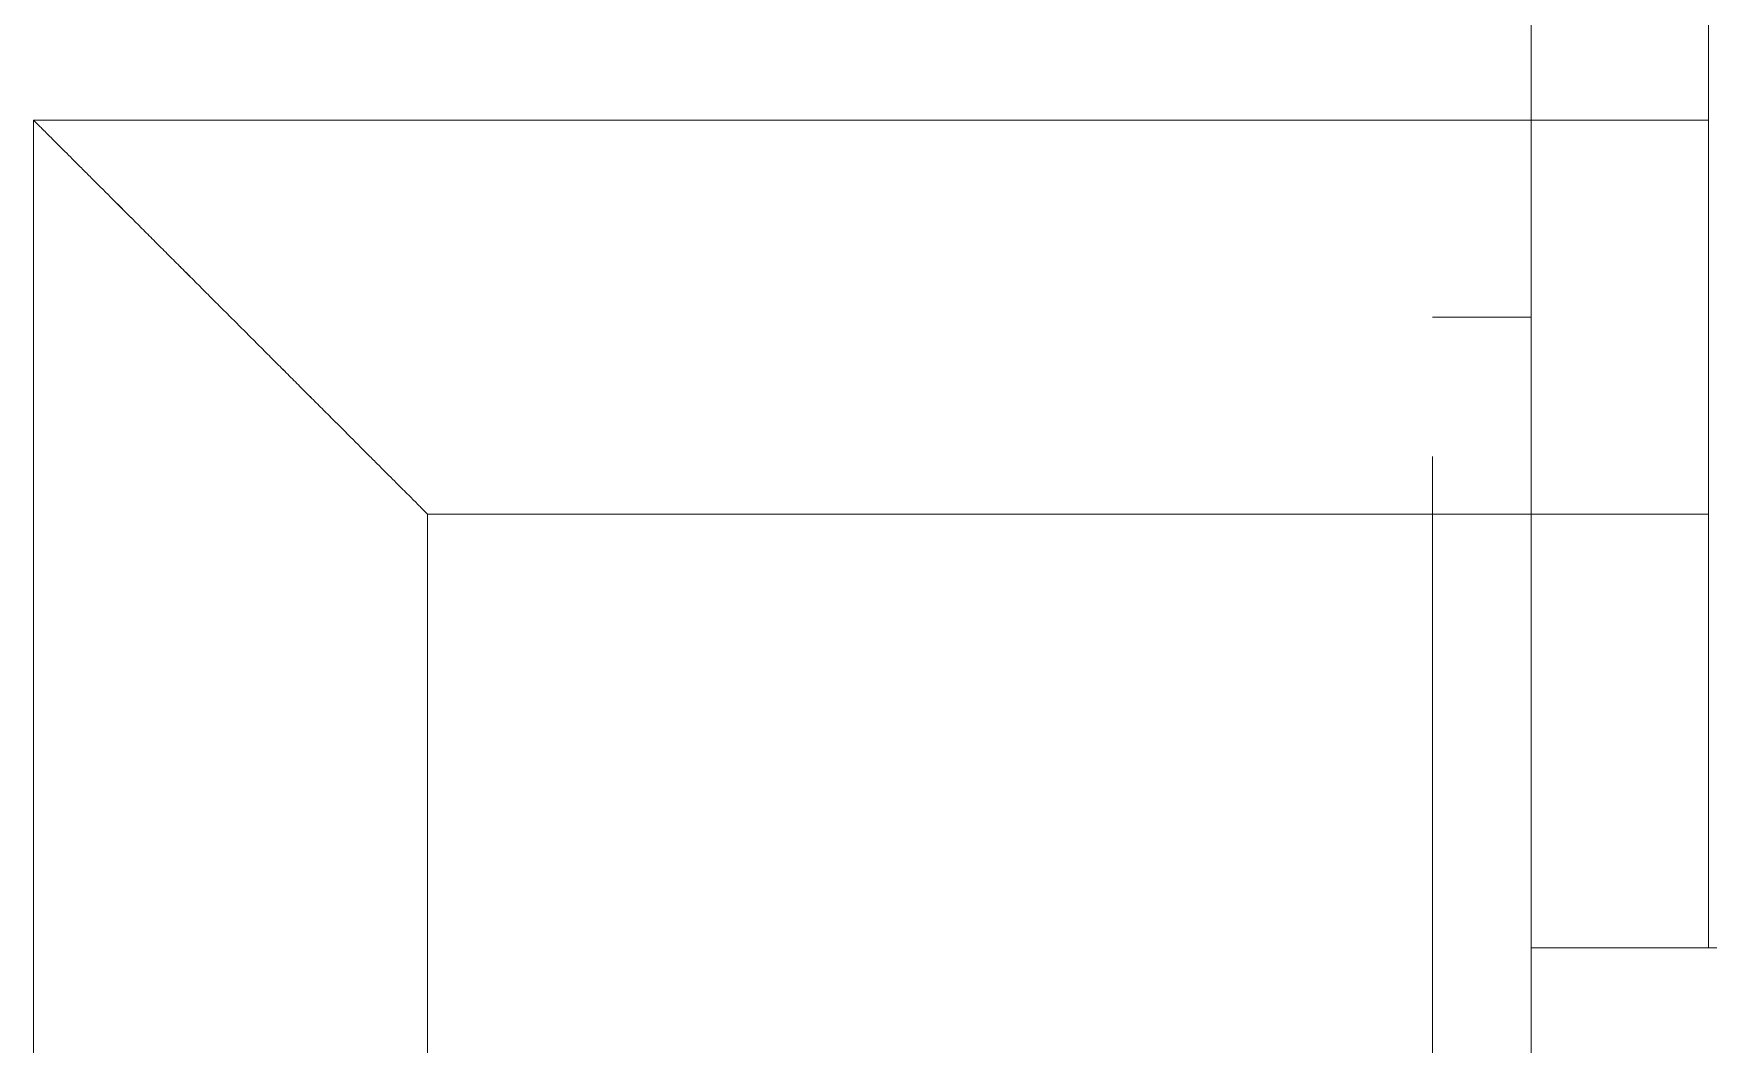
# Model space of a CAD drawing. Header units: millimetres. Extents: x 35540 to 832230, y -10956 to 416550.
# Drawn here: x 87300.3 to 87385.3, y 28672.6 to 28723.9 of the extents above; entities that cross this region are included whole.
import ezdxf

# ---------------------------------------------------------------- set-up
doc = ezdxf.new("R2010")
doc.units = ezdxf.units.MM
doc.layers.add('Q-CASE', color=31, linetype='Continuous', lineweight=5)

# ---------------------------------------------------------------- blocks, each defined once
blk = doc.blocks.new('DLN_Cat Ladder - 750x750x4500 _WDD_-9656512-G_F U_F_A_')
at = {"layer": 'Q-CASE'}
for p, q in [((-189.3, -699), (-189.3, -710.195)), ((-189.3, -749), (-189.3, -699)), ((-180.3, -699), (-180.3, -708.773)), ((-180.3, -699), (-180.3, -708.821)), ((-180.3, -699), (-180.3, -749)), ((-180.3, -708.821), (-180.3, -699)), ((-180.3, -699), (-180.3, -708.773)), ((-180.3, -708.773), (-180.3, -699)), ((-265.3, -707), (-265.3, -802)), ((-180.3, -707), (-265.3, -707)), ((-265.3, -707), (-265.3, -802)), ((-180.3, -707), (-265.3, -707)), ((-265.3, -707), (-265.3, -802)), ((-180.3, -707), (-265.3, -707)), ((-265.3, -707), (-265.3, -802)), ((-180.3, -707), (-265.3, -707)), ((-265.3, -707), (-265.3, -802)), ((-180.3, -707), (-265.3, -707)), ((-265.3, -707), (-265.3, -802)), ((-180.3, -707), (-265.3, -707)), ((-265.3, -707), (-265.3, -802)), ((-180.3, -707), (-265.3, -707)), ((-265.3, -707), (-265.3, -802)), ((-180.3, -707), (-265.3, -707)), ((-265.3, -707), (-265.3, -802)), ((-180.3, -707), (-265.3, -707)), ((-265.3, -707), (-265.3, -802)), ((-180.3, -707), (-265.3, -707)), ((-180.3, -707.341), (-180.3, -707)), ((-180.3, -707), (-180.3, -707.341)), ((-180.3, -707.341), (-180.3, -707)), ((-180.3, -707), (-180.3, -707.341)), ((-180.3, -707.341), (-180.3, -707)), ((-180.3, -707), (-180.3, -707.341)), ((-180.3, -707.341), (-180.3, -707)), ((-180.3, -707), (-180.3, -707.341)), ((-180.3, -707.341), (-180.3, -707)), ((-180.3, -707), (-180.3, -707.341)), ((-180.3, -707.341), (-180.3, -707)), ((-180.3, -707), (-180.3, -707.341)), ((-180.3, -707.341), (-180.3, -707)), ((-180.3, -707), (-180.3, -707.341)), ((-180.3, -707.341), (-180.3, -707)), ((-180.3, -707), (-180.3, -707.341)), ((-180.3, -707.341), (-180.3, -707)), ((-180.3, -707), (-180.3, -707.341)), ((-180.3, -707.341), (-180.3, -707)), ((-180.3, -707), (-180.3, -727)), ((-180.3, -708.34), (-180.3, -707.341)), ((-180.3, -707.341), (-180.3, -708.34)), ((-180.3, -708.34), (-180.3, -707.341)), ((-180.3, -707.341), (-180.3, -708.34)), ((-180.3, -708.34), (-180.3, -707.341)), ((-180.3, -707.341), (-180.3, -708.34)), ((-180.3, -708.34), (-180.3, -707.341)), ((-180.3, -707.341), (-180.3, -708.34)), ((-180.3, -708.34), (-180.3, -707.341)), ((-180.3, -707.341), (-180.3, -708.34)), ((-180.3, -708.34), (-180.3, -707.341)), ((-180.3, -707.341), (-180.3, -708.34)), ((-180.3, -708.34), (-180.3, -707.341)), ((-180.3, -707.341), (-180.3, -708.34)), ((-180.3, -708.34), (-180.3, -707.341)), ((-180.3, -707.341), (-180.3, -708.34)), ((-180.3, -708.34), (-180.3, -707.341)), ((-180.3, -707.341), (-180.3, -708.34)), ((-180.3, -708.34), (-180.3, -707.341)), ((-180.3, -710.282), (-180.3, -707.5)), ((-180.3, -707.5), (-180.3, -708.773)), ((-180.3, -708.773), (-180.3, -707.5)), ((-180.3, -707.5), (-180.3, -710.282)), ((-180.3, -707.824), (-180.3, -707.5)), ((-180.3, -707.5), (-180.3, -707.824)), ((-180.3, -708.773), (-180.3, -707.5)), ((-180.3, -707.5), (-180.3, -710.282)), ((-180.3, -707.824), (-180.3, -707.5)), ((-180.3, -707.5), (-180.3, -710.282)), ((-180.3, -707.824), (-180.3, -707.5)), ((-180.3, -707.5), (-180.3, -707.824)), ((-180.3, -707.824), (-180.3, -707.5)), ((-180.3, -707.5), (-180.3, -710.282)), ((-180.3, -710.282), (-180.3, -707.5)), ((-180.3, -707.5), (-180.3, -710.282)), ((-180.3, -710.282), (-180.3, -707.5)), ((-180.3, -707.5), (-180.3, -710.282)), ((-180.3, -710.282), (-180.3, -707.5)), ((-180.3, -707.5), (-180.3, -710.282)), ((-180.3, -710.282), (-180.3, -707.5)), ((-180.3, -707.5), (-180.3, -710.282)), ((-180.3, -708.773), (-180.3, -707.824)), ((-180.3, -707.824), (-180.3, -710.282)), ((-180.3, -710.282), (-180.3, -707.824)), ((-180.3, -710.282), (-180.3, -707.824)), ((-180.3, -707.824), (-180.3, -708.773)), ((-180.3, -710.282), (-180.3, -707.824)), ((-180.3, -709.929), (-180.3, -708.34)), ((-180.3, -708.34), (-180.3, -709.929)), ((-180.3, -709.929), (-180.3, -708.34)), ((-180.3, -708.34), (-180.3, -709.929)), ((-180.3, -709.929), (-180.3, -708.34)), ((-180.3, -708.34), (-180.3, -709.929)), ((-180.3, -709.929), (-180.3, -708.34)), ((-180.3, -708.34), (-180.3, -709.929)), ((-180.3, -709.929), (-180.3, -708.34)), ((-180.3, -708.34), (-180.3, -709.929)), ((-180.3, -709.929), (-180.3, -708.34)), ((-180.3, -708.34), (-180.3, -709.929)), ((-180.3, -709.929), (-180.3, -708.34)), ((-180.3, -708.34), (-180.3, -709.929)), ((-180.3, -709.929), (-180.3, -708.34)), ((-180.3, -708.34), (-180.3, -709.929)), ((-180.3, -709.929), (-180.3, -708.34)), ((-180.3, -708.34), (-180.3, -709.929)), ((-180.3, -709.929), (-180.3, -708.34)), ((-180.3, -708.773), (-180.3, -710.282)), ((-180.3, -710.282), (-180.3, -708.773)), ((-180.3, -710.282), (-180.3, -708.773)), ((-180.3, -710.282), (-180.3, -708.773)), ((-180.3, -708.773), (-180.3, -710.282)), ((-180.3, -712), (-180.3, -709.929)), ((-180.3, -709.929), (-180.3, -722)), ((-180.3, -722), (-180.3, -709.929)), ((-180.3, -709.929), (-180.3, -714.412)), ((-180.3, -724.071), (-180.3, -709.929)), ((-180.3, -709.929), (-180.3, -712)), ((-180.3, -714.412), (-180.3, -709.929)), ((-180.3, -709.929), (-180.3, -714.412)), ((-180.3, -712), (-180.3, -709.929)), ((-180.3, -709.929), (-180.3, -712)), ((-180.3, -712), (-180.3, -709.929)), ((-180.3, -709.929), (-180.3, -724.071)), ((-180.3, -714.412), (-180.3, -709.929)), ((-180.3, -709.929), (-180.3, -719.588)), ((-180.3, -714.412), (-180.3, -709.929)), ((-180.3, -709.929), (-180.3, -714.412)), ((-180.3, -724.071), (-180.3, -709.929)), ((-180.3, -709.929), (-180.3, -724.071)), ((-180.3, -714.412), (-180.3, -709.929)), ((-180.3, -712.25), (-180.3, -710.282)), ((-180.3, -710.282), (-180.3, -712.25)), ((-180.3, -721.75), (-180.3, -710.282)), ((-180.3, -710.282), (-180.3, -714.541)), ((-180.3, -714.541), (-180.3, -710.282)), ((-180.3, -710.282), (-180.3, -717)), ((-180.3, -714.541), (-180.3, -710.282)), ((-180.3, -710.282), (-180.3, -721.75)), ((-180.3, -714.541), (-180.3, -710.282)), ((-180.3, -710.282), (-180.3, -717)), ((-180.3, -712.25), (-180.3, -710.282)), ((-180.3, -710.282), (-180.3, -712.25)), ((-180.3, -712.25), (-180.3, -710.282)), ((-180.3, -710.282), (-180.3, -712.25)), ((-180.3, -717), (-180.3, -710.282)), ((-180.3, -710.282), (-180.3, -714.541)), ((-180.3, -712.25), (-180.3, -710.282)), ((-180.3, -710.282), (-180.3, -712.25)), ((-180.3, -723.718), (-180.3, -710.282)), ((-180.3, -710.282), (-180.3, -717)), ((-180.3, -714.541), (-180.3, -710.282)), ((-180.3, -710.282), (-180.3, -723.718)), ((-180.3, -717), (-180.3, -712)), ((-180.3, -712), (-180.3, -714.412)), ((-180.3, -714.412), (-180.3, -712)), ((-180.3, -712), (-180.3, -722)), ((-180.3, -724.071), (-180.3, -712)), ((-180.3, -717), (-180.3, -712.25)), ((-180.3, -712.25), (-180.3, -723.718)), ((-180.3, -717), (-180.3, -712.25)), ((-180.3, -712.25), (-180.3, -714.541)), ((-180.3, -714.541), (-180.3, -712.25)), ((-180.3, -712.25), (-180.3, -714.541)), ((-180.3, -714.541), (-180.3, -712.25)), ((-180.3, -712.25), (-180.3, -714.541)), ((-180.3, -714.412), (-180.3, -724.071)), ((-180.3, -714.412), (-180.3, -717)), ((-180.3, -724.071), (-180.3, -714.412)), ((-180.3, -714.412), (-180.3, -717)), ((-180.3, -717), (-180.3, -714.412)), ((-180.3, -717), (-180.3, -714.412)), ((-180.3, -717), (-180.3, -714.412)), ((-180.3, -714.412), (-180.3, -717)), ((-180.3, -717), (-180.3, -714.412)), ((-180.3, -714.541), (-180.3, -717)), ((-180.3, -717), (-180.3, -714.541)), ((-180.3, -717), (-180.3, -714.541)), ((-180.3, -717), (-180.3, -714.541)), ((-180.3, -714.541), (-180.3, -717)), ((-180.3, -721.75), (-180.3, -714.541)), ((-180.3, -714.541), (-180.3, -717)), ((-180.3, -714.541), (-180.3, -717)), ((-180.3, -721.75), (-180.3, -714.541)), ((-180.3, -714.541), (-180.3, -721.75)), ((-180.3, -719.459), (-180.3, -714.541)), ((-194.3, -717), (-189.3, -717)), ((-189.3, -717), (-194.3, -717)), ((-194.3, -717), (-189.3, -717)), ((-189.3, -717), (-194.3, -717)), ((-180.3, -719.459), (-180.3, -717)), ((-180.3, -717), (-180.3, -719.459)), ((-180.3, -723.718), (-180.3, -717)), ((-180.3, -717), (-180.3, -719.459)), ((-180.3, -723.718), (-180.3, -717)), ((-180.3, -719.459), (-180.3, -717)), ((-180.3, -717), (-180.3, -723.718)), ((-180.3, -719.459), (-180.3, -717)), ((-180.3, -717), (-180.3, -719.459)), ((-180.3, -717), (-180.3, -719.459)), ((-180.3, -721.75), (-180.3, -717)), ((-180.3, -717), (-180.3, -719.459)), ((-180.3, -717), (-180.3, -723.718)), ((-180.3, -722), (-180.3, -717)), ((-180.3, -717), (-180.3, -724.071)), ((-180.3, -717), (-180.3, -724.071)), ((-180.3, -719.588), (-180.3, -717)), ((-180.3, -722), (-180.3, -717)), ((-180.3, -719.588), (-180.3, -717)), ((-180.3, -717), (-180.3, -719.588)), ((-180.3, -719.588), (-180.3, -717)), ((-180.3, -721.75), (-180.3, -719.459)), ((-180.3, -719.459), (-180.3, -723.718)), ((-180.3, -719.459), (-180.3, -723.718)), ((-180.3, -721.75), (-180.3, -719.459)), ((-180.3, -723.718), (-180.3, -719.459)), ((-180.3, -719.459), (-180.3, -723.718)), ((-180.3, -719.459), (-180.3, -723.718)), ((-180.3, -719.459), (-180.3, -721.75)), ((-180.3, -723.718), (-180.3, -719.459)), ((-180.3, -724.071), (-180.3, -719.588)), ((-180.3, -719.588), (-180.3, -722)), ((-180.3, -724.071), (-180.3, -719.588)), ((-180.3, -719.588), (-180.3, -724.071)), ((-180.3, -724.071), (-180.3, -719.588)), ((-180.3, -723.718), (-180.3, -721.75)), ((-180.3, -723.718), (-180.3, -721.75)), ((-180.3, -721.75), (-180.3, -723.718)), ((-180.3, -723.718), (-180.3, -721.75)), ((-180.3, -723.718), (-180.3, -721.75)), ((-180.3, -723.718), (-180.3, -721.75)), ((-180.3, -721.75), (-180.3, -723.718)), ((-180.3, -723.718), (-180.3, -721.75)), ((-180.3, -721.75), (-180.3, -723.718)), ((-180.3, -724.071), (-180.3, -722)), ((-180.3, -722), (-180.3, -724.071)), ((-180.3, -724.071), (-180.3, -722)), ((-180.3, -722), (-180.3, -724.071)), ((-180.3, -724.071), (-180.3, -722)), ((-180.3, -722), (-180.3, -724.071)), ((-194.3, -767), (-194.3, -724.071)), ((-194.3, -724.071), (-194.3, -767)), ((-194.3, -767), (-194.3, -724.071)), ((-194.3, -724.071), (-194.3, -767)), ((-189.3, -724.071), (-189.3, -767)), ((-189.3, -724.071), (-189.3, -767)), ((-189.3, -724.071), (-189.3, -767)), ((-189.3, -724.071), (-189.3, -767)), ((-189.3, -724.078), (-189.3, -749)), ((-180.3, -726.5), (-180.3, -723.718)), ((-180.3, -723.718), (-180.3, -726.5)), ((-180.3, -725.227), (-180.3, -723.718)), ((-180.3, -723.718), (-180.3, -725.227)), ((-180.3, -726.176), (-180.3, -723.718)), ((-180.3, -723.718), (-180.3, -725.227)), ((-180.3, -726.176), (-180.3, -723.718)), ((-180.3, -723.718), (-180.3, -725.227)), ((-180.3, -725.227), (-180.3, -723.718)), ((-180.3, -723.718), (-180.3, -726.176)), ((-180.3, -726.5), (-180.3, -723.718)), ((-180.3, -723.718), (-180.3, -725.227)), ((-180.3, -726.5), (-180.3, -723.718)), ((-180.3, -723.718), (-180.3, -725.227)), ((-180.3, -726.5), (-180.3, -723.718)), ((-180.3, -723.718), (-180.3, -726.5)), ((-180.3, -726.5), (-180.3, -723.718)), ((-180.3, -723.718), (-180.3, -725.227)), ((-180.3, -726.5), (-180.3, -723.718)), ((-180.3, -723.718), (-180.3, -726.5)), ((-180.3, -726.5), (-180.3, -723.718)), ((-180.3, -723.718), (-180.3, -726.5)), ((-180.3, -725.66), (-180.3, -724.071)), ((-180.3, -724.071), (-180.3, -725.66)), ((-180.3, -725.66), (-180.3, -724.071)), ((-180.3, -724.071), (-180.3, -725.66)), ((-180.3, -725.66), (-180.3, -724.071)), ((-180.3, -724.071), (-180.3, -725.66)), ((-180.3, -725.66), (-180.3, -724.071)), ((-180.3, -724.071), (-180.3, -725.66)), ((-180.3, -725.66), (-180.3, -724.071)), ((-180.3, -724.071), (-180.3, -725.66)), ((-180.3, -725.66), (-180.3, -724.071)), ((-180.3, -724.071), (-180.3, -725.66)), ((-180.3, -725.66), (-180.3, -724.071)), ((-180.3, -724.071), (-180.3, -725.66)), ((-180.3, -725.66), (-180.3, -724.071)), ((-180.3, -724.071), (-180.3, -725.66)), ((-180.3, -725.66), (-180.3, -724.071)), ((-180.3, -724.071), (-180.3, -725.66)), ((-180.3, -725.66), (-180.3, -724.071)), ((-180.3, -726.5), (-180.3, -725.227)), ((-180.3, -725.227), (-180.3, -726.5)), ((-180.3, -725.227), (-180.3, -726.176)), ((-180.3, -725.227), (-180.3, -726.5)), ((-180.3, -726.176), (-180.3, -725.227)), ((-180.3, -725.227), (-180.3, -726.5)), ((-180.3, -725.227), (-180.3, -726.5)), ((-180.3, -725.227), (-180.3, -726.176)), ((-180.3, -726.659), (-180.3, -725.66)), ((-180.3, -725.66), (-180.3, -726.659)), ((-180.3, -726.659), (-180.3, -725.66)), ((-180.3, -725.66), (-180.3, -726.659)), ((-180.3, -726.659), (-180.3, -725.66)), ((-180.3, -725.66), (-180.3, -726.659)), ((-180.3, -726.659), (-180.3, -725.66)), ((-180.3, -725.66), (-180.3, -726.659)), ((-180.3, -726.659), (-180.3, -725.66)), ((-180.3, -725.66), (-180.3, -726.659)), ((-180.3, -726.659), (-180.3, -725.66)), ((-180.3, -725.66), (-180.3, -726.659)), ((-180.3, -726.659), (-180.3, -725.66)), ((-180.3, -725.66), (-180.3, -726.659)), ((-180.3, -726.659), (-180.3, -725.66)), ((-180.3, -725.66), (-180.3, -726.659)), ((-180.3, -726.659), (-180.3, -725.66)), ((-180.3, -725.66), (-180.3, -726.659)), ((-180.3, -726.659), (-180.3, -725.66)), ((-180.3, -726.5), (-180.3, -726.176)), ((-180.3, -726.176), (-180.3, -726.5)), ((-180.3, -726.5), (-180.3, -726.176)), ((-180.3, -726.5), (-180.3, -726.176)), ((-180.3, -726.176), (-180.3, -726.5)), ((-180.3, -726.176), (-180.3, -726.5)), ((-180.3, -727), (-180.3, -726.659)), ((-180.3, -726.659), (-180.3, -727)), ((-180.3, -727), (-180.3, -726.659)), ((-180.3, -726.659), (-180.3, -727)), ((-180.3, -727), (-180.3, -726.659)), ((-180.3, -726.659), (-180.3, -727)), ((-180.3, -727), (-180.3, -726.659)), ((-180.3, -726.659), (-180.3, -727)), ((-180.3, -727), (-180.3, -726.659)), ((-180.3, -726.659), (-180.3, -727)), ((-180.3, -727), (-180.3, -726.659)), ((-180.3, -726.659), (-180.3, -727)), ((-180.3, -727), (-180.3, -726.659)), ((-180.3, -726.659), (-180.3, -727)), ((-180.3, -727), (-180.3, -726.659)), ((-180.3, -726.659), (-180.3, -727)), ((-180.3, -727), (-180.3, -726.659)), ((-180.3, -726.659), (-180.3, -727)), ((-180.3, -727), (-180.3, -726.659)), ((-245.3, -802), (-245.3, -727)), ((-245.3, -727), (-180.3, -727)), ((-245.3, -802), (-245.3, -727)), ((-245.3, -727), (-180.3, -727)), ((-245.3, -802), (-245.3, -727)), ((-245.3, -727), (-180.3, -727)), ((-245.3, -802), (-245.3, -727)), ((-245.3, -727), (-180.3, -727)), ((-245.3, -802), (-245.3, -727)), ((-245.3, -727), (-180.3, -727)), ((-245.3, -802), (-245.3, -727)), ((-245.3, -727), (-180.3, -727)), ((-245.3, -802), (-245.3, -727)), ((-245.3, -727), (-180.3, -727)), ((-245.3, -802), (-245.3, -727)), ((-245.3, -727), (-180.3, -727)), ((-245.3, -802), (-245.3, -727)), ((-245.3, -727), (-180.3, -727)), ((-245.3, -802), (-245.3, -727)), ((-245.3, -727), (-180.3, -727)), ((-180.3, -730.602), (-180.3, -749)), ((-180.3, -730.602), (-180.3, -749)), ((-180.3, -749), (-180.3, -730.602)), ((-180.3, -730.846), (-180.3, -747.296)), ((-180.3, -734.355), (-180.3, -730.846)), ((-180.3, -747.296), (-180.3, -734.355)), ((-180.3, -747.296), (-180.3, -749)), ((-180.3, -749), (-180.3, -747.296)), ((-189.3, -749), (-180.3, -749)), ((-180.3, -749), (-171.3, -749)), ((-180.3, -749), (-171.3, -749)), ((-171.3, -749), (-180.3, -749))]:
    blk.add_line(p, q, dxfattribs=at)
for points, knots in [([(-263.96, -708.34), (-264.178, -708.122), (-264.565, -707.737), (-265.127, -707.171), (-265.3, -707.004), (-265.3, -707)], [0.8333333, 0.8333333, 0.8333333, 0.8333333, 0.875, 0.9166667, 1, 1, 1, 1]), ([(-265.3, -707), (-265.3, -707.004), (-265.127, -707.171), (-264.565, -707.737), (-264.178, -708.122), (-263.96, -708.34)], [0, 0, 0, 0, 0.0833333, 0.125, 0.1666667, 0.1666667, 0.1666667, 0.1666667]), ([(-263.96, -708.34), (-264.178, -708.122), (-264.565, -707.737), (-265.127, -707.171), (-265.3, -707.004), (-265.3, -707)], [0.8333333, 0.8333333, 0.8333333, 0.8333333, 0.875, 0.9166667, 1, 1, 1, 1]), ([(-265.3, -707), (-265.3, -707.004), (-265.127, -707.171), (-264.565, -707.737), (-264.178, -708.122), (-263.96, -708.34)], [0, 0, 0, 0, 0.0833333, 0.125, 0.1666667, 0.1666667, 0.1666667, 0.1666667]), ([(-263.96, -708.34), (-264.178, -708.122), (-264.565, -707.737), (-265.127, -707.171), (-265.3, -707.004), (-265.3, -707)], [0.8333333, 0.8333333, 0.8333333, 0.8333333, 0.875, 0.9166667, 1, 1, 1, 1]), ([(-265.3, -707), (-265.3, -707.004), (-265.127, -707.171), (-264.565, -707.737), (-264.178, -708.122), (-263.96, -708.34)], [0, 0, 0, 0, 0.0833333, 0.125, 0.1666667, 0.1666667, 0.1666667, 0.1666667]), ([(-263.96, -708.34), (-264.178, -708.122), (-264.565, -707.737), (-265.127, -707.171), (-265.3, -707.004), (-265.3, -707)], [0.8333333, 0.8333333, 0.8333333, 0.8333333, 0.875, 0.9166667, 1, 1, 1, 1]), ([(-265.3, -707), (-265.3, -707.004), (-265.127, -707.171), (-264.565, -707.737), (-264.178, -708.122), (-263.96, -708.34)], [0, 0, 0, 0, 0.0833333, 0.125, 0.1666667, 0.1666667, 0.1666667, 0.1666667]), ([(-263.96, -708.34), (-264.178, -708.122), (-264.565, -707.737), (-265.127, -707.171), (-265.3, -707.004), (-265.3, -707)], [0.8333333, 0.8333333, 0.8333333, 0.8333333, 0.875, 0.9166667, 1, 1, 1, 1]), ([(-265.3, -707), (-265.3, -707.004), (-265.127, -707.171), (-264.565, -707.737), (-264.178, -708.122), (-263.96, -708.34)], [0, 0, 0, 0, 0.0833333, 0.125, 0.1666667, 0.1666667, 0.1666667, 0.1666667]), ([(-263.96, -708.34), (-264.178, -708.122), (-264.565, -707.737), (-265.127, -707.171), (-265.3, -707.004), (-265.3, -707)], [0.8333333, 0.8333333, 0.8333333, 0.8333333, 0.875, 0.9166667, 1, 1, 1, 1]), ([(-265.3, -707), (-265.3, -707.004), (-265.127, -707.171), (-264.565, -707.737), (-264.178, -708.122), (-263.96, -708.34)], [0, 0, 0, 0, 0.0833333, 0.125, 0.1666667, 0.1666667, 0.1666667, 0.1666667]), ([(-263.96, -708.34), (-264.178, -708.122), (-264.565, -707.737), (-265.127, -707.171), (-265.3, -707.004), (-265.3, -707)], [0.8333333, 0.8333333, 0.8333333, 0.8333333, 0.875, 0.9166667, 1, 1, 1, 1]), ([(-265.3, -707), (-265.3, -707.004), (-265.127, -707.171), (-264.565, -707.737), (-264.178, -708.122), (-263.96, -708.34)], [0, 0, 0, 0, 0.0833333, 0.125, 0.1666667, 0.1666667, 0.1666667, 0.1666667]), ([(-263.96, -708.34), (-264.178, -708.122), (-264.565, -707.737), (-265.127, -707.171), (-265.3, -707.004), (-265.3, -707)], [0.8333333, 0.8333333, 0.8333333, 0.8333333, 0.875, 0.9166667, 1, 1, 1, 1]), ([(-265.3, -707), (-265.3, -707.004), (-265.127, -707.171), (-264.565, -707.737), (-264.178, -708.122), (-263.96, -708.34)], [0, 0, 0, 0, 0.0833333, 0.125, 0.1666667, 0.1666667, 0.1666667, 0.1666667]), ([(-263.96, -708.34), (-264.178, -708.122), (-264.565, -707.737), (-265.127, -707.171), (-265.3, -707.004), (-265.3, -707)], [0.8333333, 0.8333333, 0.8333333, 0.8333333, 0.875, 0.9166667, 1, 1, 1, 1]), ([(-265.3, -707), (-265.3, -707.004), (-265.127, -707.171), (-264.565, -707.737), (-264.178, -708.122), (-263.96, -708.34)], [0, 0, 0, 0, 0.0833333, 0.125, 0.1666667, 0.1666667, 0.1666667, 0.1666667]), ([(-245.3, -727), (-245.3, -726.996), (-245.472, -726.829), (-246.034, -726.263), (-246.615, -725.685), (-247.222, -725.078), (-247.776, -724.52), (-248.373, -723.929), (-249.195, -723.104), (-250.104, -722.194), (-250.874, -721.43), (-251.47, -720.829), (-252.083, -720.213), (-252.71, -719.59), (-253.347, -718.956), (-253.993, -718.306), (-254.645, -717.65), (-255.3, -717), (-255.954, -716.35), (-256.606, -715.694), (-257.252, -715.044), (-257.89, -714.41), (-258.516, -713.788), (-259.129, -713.171), (-259.726, -712.57), (-260.303, -711.996), (-260.859, -711.444), (-261.569, -710.73), (-262.227, -710.071), (-262.823, -709.48), (-263.377, -708.922), (-263.985, -708.315), (-264.565, -707.737), (-265.127, -707.171), (-265.3, -707.004), (-265.3, -707)], [0, 0, 0, 0, 0.083333, 0.125, 0.166667, 0.208333, 0.229167, 0.25, 0.291667, 0.333333, 0.354167, 0.375, 0.395833, 0.416667, 0.4375, 0.458333, 0.479167, 0.5, 0.520833, 0.541667, 0.5625, 0.583333, 0.604167, 0.625, 0.645833, 0.666667, 0.6875, 0.708333, 0.75, 0.770833, 0.791667, 0.833333, 0.875, 0.916667, 1, 1, 1, 1]), ([(-265.3, -707), (-265.3, -707.004), (-265.127, -707.171), (-264.565, -707.737), (-264.178, -708.122), (-263.96, -708.34)], [0, 0, 0, 0, 0.0833333, 0.125, 0.1666667, 0.1666667, 0.1666667, 0.1666667]), ([(-262.371, -709.929), (-262.525, -709.775), (-262.824, -709.48), (-263.377, -708.923), (-263.745, -708.555), (-263.96, -708.34)], [0.75, 0.75, 0.75, 0.75, 0.77083333, 0.79166667, 0.83333333, 0.83333333, 0.83333333, 0.83333333]), ([(-263.96, -708.34), (-263.742, -708.558), (-263.377, -708.922), (-262.823, -709.48), (-262.525, -709.775), (-262.371, -709.929)], [0.16666667, 0.16666667, 0.16666667, 0.16666667, 0.20833333, 0.22916667, 0.25, 0.25, 0.25, 0.25]), ([(-262.371, -709.929), (-262.525, -709.775), (-262.824, -709.48), (-263.377, -708.923), (-263.745, -708.555), (-263.96, -708.34)], [0.75, 0.75, 0.75, 0.75, 0.77083333, 0.79166667, 0.83333333, 0.83333333, 0.83333333, 0.83333333]), ([(-263.96, -708.34), (-263.742, -708.558), (-263.377, -708.922), (-262.823, -709.48), (-262.525, -709.775), (-262.371, -709.929)], [0.16666667, 0.16666667, 0.16666667, 0.16666667, 0.20833333, 0.22916667, 0.25, 0.25, 0.25, 0.25]), ([(-262.371, -709.929), (-262.525, -709.775), (-262.824, -709.48), (-263.377, -708.923), (-263.745, -708.555), (-263.96, -708.34)], [0.75, 0.75, 0.75, 0.75, 0.77083333, 0.79166667, 0.83333333, 0.83333333, 0.83333333, 0.83333333]), ([(-263.96, -708.34), (-263.742, -708.558), (-263.377, -708.922), (-262.823, -709.48), (-262.525, -709.775), (-262.371, -709.929)], [0.16666667, 0.16666667, 0.16666667, 0.16666667, 0.20833333, 0.22916667, 0.25, 0.25, 0.25, 0.25]), ([(-262.371, -709.929), (-262.525, -709.775), (-262.824, -709.48), (-263.377, -708.923), (-263.745, -708.555), (-263.96, -708.34)], [0.75, 0.75, 0.75, 0.75, 0.77083333, 0.79166667, 0.83333333, 0.83333333, 0.83333333, 0.83333333]), ([(-263.96, -708.34), (-263.742, -708.558), (-263.377, -708.922), (-262.823, -709.48), (-262.525, -709.775), (-262.371, -709.929)], [0.16666667, 0.16666667, 0.16666667, 0.16666667, 0.20833333, 0.22916667, 0.25, 0.25, 0.25, 0.25]), ([(-262.371, -709.929), (-262.525, -709.775), (-262.824, -709.48), (-263.377, -708.923), (-263.745, -708.555), (-263.96, -708.34)], [0.75, 0.75, 0.75, 0.75, 0.77083333, 0.79166667, 0.83333333, 0.83333333, 0.83333333, 0.83333333]), ([(-263.96, -708.34), (-263.742, -708.558), (-263.377, -708.922), (-262.823, -709.48), (-262.525, -709.775), (-262.371, -709.929)], [0.16666667, 0.16666667, 0.16666667, 0.16666667, 0.20833333, 0.22916667, 0.25, 0.25, 0.25, 0.25]), ([(-262.371, -709.929), (-262.525, -709.775), (-262.824, -709.48), (-263.377, -708.923), (-263.745, -708.555), (-263.96, -708.34)], [0.75, 0.75, 0.75, 0.75, 0.77083333, 0.79166667, 0.83333333, 0.83333333, 0.83333333, 0.83333333]), ([(-263.96, -708.34), (-263.742, -708.558), (-263.377, -708.922), (-262.823, -709.48), (-262.525, -709.775), (-262.371, -709.929)], [0.16666667, 0.16666667, 0.16666667, 0.16666667, 0.20833333, 0.22916667, 0.25, 0.25, 0.25, 0.25]), ([(-262.371, -709.929), (-262.525, -709.775), (-262.824, -709.48), (-263.377, -708.923), (-263.745, -708.555), (-263.96, -708.34)], [0.75, 0.75, 0.75, 0.75, 0.77083333, 0.79166667, 0.83333333, 0.83333333, 0.83333333, 0.83333333]), ([(-263.96, -708.34), (-263.742, -708.558), (-263.377, -708.922), (-262.823, -709.48), (-262.525, -709.775), (-262.371, -709.929)], [0.16666667, 0.16666667, 0.16666667, 0.16666667, 0.20833333, 0.22916667, 0.25, 0.25, 0.25, 0.25]), ([(-262.371, -709.929), (-262.525, -709.775), (-262.824, -709.48), (-263.377, -708.923), (-263.745, -708.555), (-263.96, -708.34)], [0.75, 0.75, 0.75, 0.75, 0.77083333, 0.79166667, 0.83333333, 0.83333333, 0.83333333, 0.83333333]), ([(-263.96, -708.34), (-263.742, -708.558), (-263.377, -708.922), (-262.823, -709.48), (-262.525, -709.775), (-262.371, -709.929)], [0.16666667, 0.16666667, 0.16666667, 0.16666667, 0.20833333, 0.22916667, 0.25, 0.25, 0.25, 0.25]), ([(-262.371, -709.929), (-262.525, -709.775), (-262.824, -709.48), (-263.377, -708.923), (-263.745, -708.555), (-263.96, -708.34)], [0.75, 0.75, 0.75, 0.75, 0.77083333, 0.79166667, 0.83333333, 0.83333333, 0.83333333, 0.83333333]), ([(-263.96, -708.34), (-263.742, -708.558), (-263.377, -708.922), (-262.823, -709.48), (-262.525, -709.775), (-262.371, -709.929)], [0.16666667, 0.16666667, 0.16666667, 0.16666667, 0.20833333, 0.22916667, 0.25, 0.25, 0.25, 0.25]), ([(-263.96, -708.34), (-263.742, -708.558), (-263.377, -708.922), (-262.823, -709.48), (-262.525, -709.775), (-262.371, -709.929)], [0.16666667, 0.16666667, 0.16666667, 0.16666667, 0.20833333, 0.22916667, 0.25, 0.25, 0.25, 0.25]), ([(-260.3, -712), (-260.489, -711.812), (-260.859, -711.444), (-261.569, -710.73), (-262.062, -710.236), (-262.371, -709.929)], [0.66666667, 0.66666667, 0.66666667, 0.66666667, 0.6875, 0.70833333, 0.75, 0.75, 0.75, 0.75]), ([(-260.3, -712), (-260.489, -711.812), (-260.859, -711.444), (-261.569, -710.73), (-262.062, -710.236), (-262.371, -709.929)], [0.66666667, 0.66666667, 0.66666667, 0.66666667, 0.6875, 0.70833333, 0.75, 0.75, 0.75, 0.75]), ([(-262.371, -709.929), (-262.062, -710.236), (-261.405, -710.896), (-260.496, -711.806), (-259.726, -712.57), (-259.129, -713.171), (-258.516, -713.787), (-258.099, -714.202), (-257.888, -714.412)], [0.25, 0.25, 0.25, 0.25, 0.2916667, 0.3333333, 0.3541667, 0.375, 0.3958333, 0.4166667, 0.4166667, 0.4166667, 0.4166667]), ([(-257.888, -714.412), (-258.099, -714.202), (-258.516, -713.788), (-259.129, -713.171), (-259.726, -712.57), (-260.303, -711.996), (-260.859, -711.444), (-261.569, -710.73), (-262.062, -710.236), (-262.371, -709.929)], [0.5833333, 0.5833333, 0.5833333, 0.5833333, 0.6041667, 0.625, 0.6458333, 0.6666667, 0.6875, 0.7083333, 0.75, 0.75, 0.75, 0.75]), ([(-262.371, -709.929), (-262.062, -710.236), (-261.405, -710.896), (-260.496, -711.806), (-259.726, -712.57), (-259.129, -713.171), (-258.516, -713.787), (-258.099, -714.202), (-257.888, -714.412)], [0.25, 0.25, 0.25, 0.25, 0.2916667, 0.3333333, 0.3541667, 0.375, 0.3958333, 0.4166667, 0.4166667, 0.4166667, 0.4166667]), ([(-260.3, -712), (-260.489, -711.812), (-260.859, -711.444), (-261.569, -710.73), (-262.062, -710.236), (-262.371, -709.929)], [0.66666667, 0.66666667, 0.66666667, 0.66666667, 0.6875, 0.70833333, 0.75, 0.75, 0.75, 0.75]), ([(-262.371, -709.929), (-262.062, -710.236), (-261.405, -710.896), (-260.496, -711.806), (-259.726, -712.57), (-259.129, -713.171), (-258.516, -713.787), (-258.099, -714.202), (-257.888, -714.412)], [0.25, 0.25, 0.25, 0.25, 0.2916667, 0.3333333, 0.3541667, 0.375, 0.3958333, 0.4166667, 0.4166667, 0.4166667, 0.4166667]), ([(-257.888, -714.412), (-258.099, -714.202), (-258.516, -713.788), (-259.129, -713.171), (-259.726, -712.57), (-260.303, -711.996), (-260.859, -711.444), (-261.569, -710.73), (-262.062, -710.236), (-262.371, -709.929)], [0.5833333, 0.5833333, 0.5833333, 0.5833333, 0.6041667, 0.625, 0.6458333, 0.6666667, 0.6875, 0.7083333, 0.75, 0.75, 0.75, 0.75]), ([(-257.888, -714.412), (-258.099, -714.202), (-258.516, -713.788), (-259.129, -713.171), (-259.726, -712.57), (-260.303, -711.996), (-260.859, -711.444), (-261.569, -710.73), (-262.062, -710.236), (-262.371, -709.929)], [0.5833333, 0.5833333, 0.5833333, 0.5833333, 0.6041667, 0.625, 0.6458333, 0.6666667, 0.6875, 0.7083333, 0.75, 0.75, 0.75, 0.75]), ([(-257.888, -714.412), (-258.099, -714.202), (-258.516, -713.788), (-259.129, -713.171), (-259.726, -712.57), (-260.303, -711.996), (-260.859, -711.444), (-261.569, -710.73), (-262.062, -710.236), (-262.371, -709.929)], [0.5833333, 0.5833333, 0.5833333, 0.5833333, 0.6041667, 0.625, 0.6458333, 0.6666667, 0.6875, 0.7083333, 0.75, 0.75, 0.75, 0.75]), ([(-262.371, -709.929), (-262.062, -710.236), (-261.405, -710.896), (-260.496, -711.806), (-259.726, -712.57), (-259.129, -713.171), (-258.516, -713.787), (-258.099, -714.202), (-257.888, -714.412)], [0.25, 0.25, 0.25, 0.25, 0.2916667, 0.3333333, 0.3541667, 0.375, 0.3958333, 0.4166667, 0.4166667, 0.4166667, 0.4166667]), ([(-257.888, -714.412), (-258.099, -714.202), (-258.516, -713.788), (-259.129, -713.171), (-259.726, -712.57), (-260.303, -711.996), (-260.859, -711.444), (-261.569, -710.73), (-262.062, -710.236), (-262.371, -709.929)], [0.5833333, 0.5833333, 0.5833333, 0.5833333, 0.6041667, 0.625, 0.6458333, 0.6666667, 0.6875, 0.7083333, 0.75, 0.75, 0.75, 0.75]), ([(-260.3, -712), (-260.489, -711.812), (-260.859, -711.444), (-261.569, -710.73), (-262.062, -710.236), (-262.371, -709.929)], [0.66666667, 0.66666667, 0.66666667, 0.66666667, 0.6875, 0.70833333, 0.75, 0.75, 0.75, 0.75]), ([(-262.371, -709.929), (-262.062, -710.236), (-261.405, -710.896), (-260.496, -711.806), (-259.726, -712.57), (-259.129, -713.171), (-258.516, -713.787), (-258.099, -714.202), (-257.888, -714.412)], [0.25, 0.25, 0.25, 0.25, 0.2916667, 0.3333333, 0.3541667, 0.375, 0.3958333, 0.4166667, 0.4166667, 0.4166667, 0.4166667]), ([(-255.3, -717), (-255.518, -716.783), (-255.954, -716.35), (-256.606, -715.694), (-257.244, -715.051), (-257.662, -714.636), (-257.865, -714.434)], [0.5, 0.5, 0.5, 0.5, 0.52083333, 0.54166667, 0.5625, 0.58258553, 0.58258553, 0.58258553, 0.58258553]), ([(-257.865, -714.434), (-257.662, -714.636), (-257.244, -715.051), (-256.606, -715.694), (-255.954, -716.35), (-255.3, -717), (-254.645, -717.65), (-253.993, -718.306), (-253.347, -718.956), (-252.71, -719.59), (-252.083, -720.212), (-251.47, -720.829), (-250.874, -721.43), (-250.489, -721.812), (-250.3, -722)], [0.4174145, 0.4174145, 0.4174145, 0.4174145, 0.4375, 0.4583333, 0.4791667, 0.5, 0.5208333, 0.5416667, 0.5625, 0.5833333, 0.6041667, 0.625, 0.6458333, 0.6666667, 0.6666667, 0.6666667, 0.6666667]), ([(-255.3, -717), (-255.518, -716.783), (-255.954, -716.35), (-256.606, -715.694), (-257.244, -715.051), (-257.662, -714.636), (-257.865, -714.434)], [0.5, 0.5, 0.5, 0.5, 0.52083333, 0.54166667, 0.5625, 0.58258553, 0.58258553, 0.58258553, 0.58258553]), ([(-257.865, -714.434), (-257.662, -714.636), (-257.244, -715.051), (-256.606, -715.694), (-255.954, -716.35), (-255.518, -716.783), (-255.3, -717)], [0.41741447, 0.41741447, 0.41741447, 0.41741447, 0.4375, 0.45833333, 0.47916667, 0.5, 0.5, 0.5, 0.5]), ([(-248.229, -724.071), (-248.537, -723.764), (-249.195, -723.104), (-250.104, -722.194), (-250.874, -721.43), (-251.47, -720.829), (-252.083, -720.213), (-252.71, -719.59), (-253.347, -718.956), (-253.993, -718.306), (-254.645, -717.65), (-255.3, -717), (-255.954, -716.35), (-256.606, -715.694), (-257.244, -715.051), (-257.662, -714.636), (-257.865, -714.434)], [0.25, 0.25, 0.25, 0.25, 0.2916667, 0.3333333, 0.3541667, 0.375, 0.3958333, 0.4166667, 0.4375, 0.4583333, 0.4791667, 0.5, 0.5208333, 0.5416667, 0.5625, 0.5825855, 0.5825855, 0.5825855, 0.5825855]), ([(-257.865, -714.434), (-257.662, -714.636), (-257.244, -715.051), (-256.606, -715.694), (-255.954, -716.35), (-255.3, -717), (-254.645, -717.65), (-253.993, -718.306), (-253.347, -718.956), (-252.71, -719.59), (-252.083, -720.212), (-251.47, -720.829), (-250.874, -721.43), (-250.489, -721.812), (-250.3, -722)], [0.4174145, 0.4174145, 0.4174145, 0.4174145, 0.4375, 0.4583333, 0.4791667, 0.5, 0.5208333, 0.5416667, 0.5625, 0.5833333, 0.6041667, 0.625, 0.6458333, 0.6666667, 0.6666667, 0.6666667, 0.6666667]), ([(-255.3, -717), (-255.518, -716.783), (-255.954, -716.35), (-256.606, -715.694), (-257.244, -715.051), (-257.662, -714.636), (-257.865, -714.434)], [0.5, 0.5, 0.5, 0.5, 0.52083333, 0.54166667, 0.5625, 0.58258553, 0.58258553, 0.58258553, 0.58258553]), ([(-257.865, -714.434), (-257.662, -714.636), (-257.244, -715.051), (-256.606, -715.694), (-255.954, -716.35), (-255.3, -717), (-254.645, -717.65), (-253.993, -718.306), (-253.347, -718.956), (-252.71, -719.59), (-252.083, -720.212), (-251.47, -720.829), (-250.874, -721.43), (-250.296, -722.004), (-249.74, -722.556), (-249.03, -723.27), (-248.537, -723.764), (-248.229, -724.071)], [0.4174145, 0.4174145, 0.4174145, 0.4174145, 0.4375, 0.4583333, 0.4791667, 0.5, 0.5208333, 0.5416667, 0.5625, 0.5833333, 0.6041667, 0.625, 0.6458333, 0.6666667, 0.6875, 0.7083333, 0.75, 0.75, 0.75, 0.75]), ([(-248.229, -724.071), (-248.537, -723.764), (-249.195, -723.104), (-250.104, -722.194), (-250.874, -721.43), (-251.47, -720.829), (-252.083, -720.213), (-252.71, -719.59), (-253.347, -718.956), (-253.993, -718.306), (-254.645, -717.65), (-255.3, -717), (-255.954, -716.35), (-256.606, -715.694), (-257.244, -715.051), (-257.662, -714.636), (-257.865, -714.434)], [0.25, 0.25, 0.25, 0.25, 0.2916667, 0.3333333, 0.3541667, 0.375, 0.3958333, 0.4166667, 0.4375, 0.4583333, 0.4791667, 0.5, 0.5208333, 0.5416667, 0.5625, 0.5825855, 0.5825855, 0.5825855, 0.5825855]), ([(-257.865, -714.434), (-257.662, -714.636), (-257.244, -715.051), (-256.606, -715.694), (-255.954, -716.35), (-255.3, -717), (-254.645, -717.65), (-253.993, -718.306), (-253.347, -718.956), (-252.71, -719.59), (-252.083, -720.212), (-251.47, -720.829), (-250.874, -721.43), (-250.489, -721.812), (-250.3, -722)], [0.4174145, 0.4174145, 0.4174145, 0.4174145, 0.4375, 0.4583333, 0.4791667, 0.5, 0.5208333, 0.5416667, 0.5625, 0.5833333, 0.6041667, 0.625, 0.6458333, 0.6666667, 0.6666667, 0.6666667, 0.6666667]), ([(-248.229, -724.071), (-248.537, -723.764), (-249.195, -723.104), (-250.104, -722.194), (-250.874, -721.43), (-251.47, -720.829), (-252.083, -720.213), (-252.71, -719.59), (-253.347, -718.956), (-253.993, -718.306), (-254.645, -717.65), (-255.3, -717), (-255.954, -716.35), (-256.606, -715.694), (-257.244, -715.051), (-257.662, -714.636), (-257.865, -714.434)], [0.25, 0.25, 0.25, 0.25, 0.2916667, 0.3333333, 0.3541667, 0.375, 0.3958333, 0.4166667, 0.4375, 0.4583333, 0.4791667, 0.5, 0.5208333, 0.5416667, 0.5625, 0.5825855, 0.5825855, 0.5825855, 0.5825855]), ([(-257.865, -714.434), (-257.662, -714.636), (-257.244, -715.051), (-256.606, -715.694), (-255.954, -716.35), (-255.518, -716.783), (-255.3, -717)], [0.41741447, 0.41741447, 0.41741447, 0.41741447, 0.4375, 0.45833333, 0.47916667, 0.5, 0.5, 0.5, 0.5]), ([(-248.229, -724.071), (-248.537, -723.764), (-249.195, -723.104), (-250.104, -722.194), (-250.874, -721.43), (-251.47, -720.829), (-252.083, -720.213), (-252.71, -719.59), (-253.347, -718.956), (-253.993, -718.306), (-254.645, -717.65), (-255.3, -717), (-255.954, -716.35), (-256.606, -715.694), (-257.244, -715.051), (-257.662, -714.636), (-257.865, -714.434)], [0.25, 0.25, 0.25, 0.25, 0.2916667, 0.3333333, 0.3541667, 0.375, 0.3958333, 0.4166667, 0.4375, 0.4583333, 0.4791667, 0.5, 0.5208333, 0.5416667, 0.5625, 0.5825855, 0.5825855, 0.5825855, 0.5825855]), ([(-257.865, -714.434), (-257.662, -714.636), (-257.244, -715.051), (-256.606, -715.694), (-255.954, -716.35), (-255.518, -716.783), (-255.3, -717)], [0.41741447, 0.41741447, 0.41741447, 0.41741447, 0.4375, 0.45833333, 0.47916667, 0.5, 0.5, 0.5, 0.5]), ([(-255.3, -717), (-255.518, -716.783), (-255.954, -716.35), (-256.606, -715.694), (-257.244, -715.051), (-257.662, -714.636), (-257.865, -714.434)], [0.5, 0.5, 0.5, 0.5, 0.52083333, 0.54166667, 0.5625, 0.58258553, 0.58258553, 0.58258553, 0.58258553]), ([(-257.865, -714.434), (-257.662, -714.636), (-257.244, -715.051), (-256.606, -715.694), (-255.954, -716.35), (-255.518, -716.783), (-255.3, -717)], [0.41741447, 0.41741447, 0.41741447, 0.41741447, 0.4375, 0.45833333, 0.47916667, 0.5, 0.5, 0.5, 0.5]), ([(-248.229, -724.071), (-248.537, -723.764), (-249.195, -723.104), (-250.104, -722.194), (-250.874, -721.43), (-251.47, -720.829), (-252.083, -720.213), (-252.71, -719.59), (-253.347, -718.956), (-253.993, -718.306), (-254.645, -717.65), (-255.3, -717), (-255.954, -716.35), (-256.606, -715.694), (-257.244, -715.051), (-257.662, -714.636), (-257.865, -714.434)], [0.25, 0.25, 0.25, 0.25, 0.2916667, 0.3333333, 0.3541667, 0.375, 0.3958333, 0.4166667, 0.4375, 0.4583333, 0.4791667, 0.5, 0.5208333, 0.5416667, 0.5625, 0.5825855, 0.5825855, 0.5825855, 0.5825855]), ([(-257.865, -714.434), (-257.662, -714.636), (-257.244, -715.051), (-256.606, -715.694), (-255.954, -716.35), (-255.518, -716.783), (-255.3, -717)], [0.41741447, 0.41741447, 0.41741447, 0.41741447, 0.4375, 0.45833333, 0.47916667, 0.5, 0.5, 0.5, 0.5]), ([(-257.865, -714.434), (-257.662, -714.636), (-257.244, -715.051), (-256.606, -715.694), (-255.954, -716.35), (-255.3, -717), (-254.645, -717.65), (-253.993, -718.306), (-253.347, -718.956), (-252.71, -719.59), (-252.083, -720.212), (-251.47, -720.829), (-250.874, -721.43), (-250.296, -722.004), (-249.74, -722.556), (-249.03, -723.27), (-248.537, -723.764), (-248.229, -724.071)], [0.4174145, 0.4174145, 0.4174145, 0.4174145, 0.4375, 0.4583333, 0.4791667, 0.5, 0.5208333, 0.5416667, 0.5625, 0.5833333, 0.6041667, 0.625, 0.6458333, 0.6666667, 0.6875, 0.7083333, 0.75, 0.75, 0.75, 0.75]), ([(-248.229, -724.071), (-248.537, -723.764), (-249.195, -723.104), (-250.104, -722.194), (-250.874, -721.43), (-251.47, -720.829), (-252.083, -720.213), (-252.71, -719.59), (-253.347, -718.956), (-253.993, -718.306), (-254.645, -717.65), (-255.082, -717.217), (-255.3, -717)], [0.25, 0.25, 0.25, 0.25, 0.2916667, 0.3333333, 0.3541667, 0.375, 0.3958333, 0.4166667, 0.4375, 0.4583333, 0.4791667, 0.5, 0.5, 0.5, 0.5]), ([(-248.229, -724.071), (-248.537, -723.764), (-249.195, -723.104), (-250.104, -722.194), (-250.874, -721.43), (-251.47, -720.829), (-252.083, -720.213), (-252.71, -719.59), (-253.347, -718.956), (-253.993, -718.306), (-254.645, -717.65), (-255.082, -717.217), (-255.3, -717)], [0.25, 0.25, 0.25, 0.25, 0.2916667, 0.3333333, 0.3541667, 0.375, 0.3958333, 0.4166667, 0.4375, 0.4583333, 0.4791667, 0.5, 0.5, 0.5, 0.5]), ([(-255.3, -717), (-255.082, -717.217), (-254.645, -717.65), (-253.993, -718.306), (-253.347, -718.956), (-252.71, -719.59), (-252.083, -720.212), (-251.47, -720.829), (-250.874, -721.43), (-250.296, -722.004), (-249.74, -722.556), (-249.03, -723.27), (-248.537, -723.764), (-248.229, -724.071)], [0.5, 0.5, 0.5, 0.5, 0.5208333, 0.5416667, 0.5625, 0.5833333, 0.6041667, 0.625, 0.6458333, 0.6666667, 0.6875, 0.7083333, 0.75, 0.75, 0.75, 0.75]), ([(-250.3, -722), (-250.111, -722.188), (-249.74, -722.556), (-249.03, -723.27), (-248.537, -723.764), (-248.229, -724.071)], [0.66666667, 0.66666667, 0.66666667, 0.66666667, 0.6875, 0.70833333, 0.75, 0.75, 0.75, 0.75]), ([(-250.3, -722), (-250.111, -722.188), (-249.74, -722.556), (-249.03, -723.27), (-248.537, -723.764), (-248.229, -724.071)], [0.66666667, 0.66666667, 0.66666667, 0.66666667, 0.6875, 0.70833333, 0.75, 0.75, 0.75, 0.75]), ([(-250.3, -722), (-250.111, -722.188), (-249.74, -722.556), (-249.03, -723.27), (-248.537, -723.764), (-248.229, -724.071)], [0.66666667, 0.66666667, 0.66666667, 0.66666667, 0.6875, 0.70833333, 0.75, 0.75, 0.75, 0.75]), ([(-250.3, -722), (-250.111, -722.188), (-249.74, -722.556), (-249.03, -723.27), (-248.537, -723.764), (-248.229, -724.071)], [0.66666667, 0.66666667, 0.66666667, 0.66666667, 0.6875, 0.70833333, 0.75, 0.75, 0.75, 0.75]), ([(-250.3, -722), (-250.111, -722.188), (-249.74, -722.556), (-249.03, -723.27), (-248.537, -723.764), (-248.229, -724.071)], [0.66666667, 0.66666667, 0.66666667, 0.66666667, 0.6875, 0.70833333, 0.75, 0.75, 0.75, 0.75]), ([(-250.3, -722), (-250.111, -722.188), (-249.74, -722.556), (-249.03, -723.27), (-248.537, -723.764), (-248.229, -724.071)], [0.66666667, 0.66666667, 0.66666667, 0.66666667, 0.6875, 0.70833333, 0.75, 0.75, 0.75, 0.75]), ([(-250.3, -722), (-250.111, -722.188), (-249.74, -722.556), (-249.03, -723.27), (-248.537, -723.764), (-248.229, -724.071)], [0.66666667, 0.66666667, 0.66666667, 0.66666667, 0.6875, 0.70833333, 0.75, 0.75, 0.75, 0.75]), ([(-245.3, -727), (-245.3, -726.996), (-245.472, -726.829), (-246.034, -726.263), (-246.615, -725.685), (-247.222, -725.078), (-247.776, -724.52), (-248.074, -724.225), (-248.229, -724.071)], [0, 0, 0, 0, 0.0833333, 0.125, 0.1666667, 0.2083333, 0.2291667, 0.25, 0.25, 0.25, 0.25]), ([(-248.229, -724.071), (-248.074, -724.225), (-247.776, -724.52), (-247.222, -725.078), (-246.615, -725.685), (-246.034, -726.263), (-245.472, -726.829), (-245.3, -726.996), (-245.3, -727)], [0.75, 0.75, 0.75, 0.75, 0.7708333, 0.7916667, 0.8333333, 0.875, 0.9166667, 1, 1, 1, 1]), ([(-245.3, -727), (-245.3, -726.996), (-245.472, -726.829), (-246.034, -726.263), (-246.615, -725.685), (-247.222, -725.078), (-247.776, -724.52), (-248.074, -724.225), (-248.229, -724.071)], [0, 0, 0, 0, 0.0833333, 0.125, 0.1666667, 0.2083333, 0.2291667, 0.25, 0.25, 0.25, 0.25]), ([(-248.229, -724.071), (-248.074, -724.225), (-247.776, -724.52), (-247.222, -725.078), (-246.615, -725.685), (-246.034, -726.263), (-245.472, -726.829), (-245.3, -726.996), (-245.3, -727)], [0.75, 0.75, 0.75, 0.75, 0.7708333, 0.7916667, 0.8333333, 0.875, 0.9166667, 1, 1, 1, 1]), ([(-245.3, -727), (-245.3, -726.996), (-245.472, -726.829), (-246.034, -726.263), (-246.615, -725.685), (-247.222, -725.078), (-247.776, -724.52), (-248.074, -724.225), (-248.229, -724.071)], [0, 0, 0, 0, 0.0833333, 0.125, 0.1666667, 0.2083333, 0.2291667, 0.25, 0.25, 0.25, 0.25]), ([(-248.229, -724.071), (-248.074, -724.225), (-247.776, -724.52), (-247.222, -725.078), (-246.615, -725.685), (-246.034, -726.263), (-245.472, -726.829), (-245.3, -726.996), (-245.3, -727)], [0.75, 0.75, 0.75, 0.75, 0.7708333, 0.7916667, 0.8333333, 0.875, 0.9166667, 1, 1, 1, 1]), ([(-245.3, -727), (-245.3, -726.996), (-245.472, -726.829), (-246.034, -726.263), (-246.615, -725.685), (-247.222, -725.078), (-247.776, -724.52), (-248.074, -724.225), (-248.229, -724.071)], [0, 0, 0, 0, 0.0833333, 0.125, 0.1666667, 0.2083333, 0.2291667, 0.25, 0.25, 0.25, 0.25]), ([(-248.229, -724.071), (-248.074, -724.225), (-247.776, -724.52), (-247.222, -725.078), (-246.615, -725.685), (-246.034, -726.263), (-245.472, -726.829), (-245.3, -726.996), (-245.3, -727)], [0.75, 0.75, 0.75, 0.75, 0.7708333, 0.7916667, 0.8333333, 0.875, 0.9166667, 1, 1, 1, 1]), ([(-245.3, -727), (-245.3, -726.996), (-245.472, -726.829), (-246.034, -726.263), (-246.615, -725.685), (-247.222, -725.078), (-247.776, -724.52), (-248.074, -724.225), (-248.229, -724.071)], [0, 0, 0, 0, 0.0833333, 0.125, 0.1666667, 0.2083333, 0.2291667, 0.25, 0.25, 0.25, 0.25]), ([(-248.229, -724.071), (-248.074, -724.225), (-247.776, -724.52), (-247.222, -725.078), (-246.615, -725.685), (-246.034, -726.263), (-245.472, -726.829), (-245.3, -726.996), (-245.3, -727)], [0.75, 0.75, 0.75, 0.75, 0.7708333, 0.7916667, 0.8333333, 0.875, 0.9166667, 1, 1, 1, 1]), ([(-245.3, -727), (-245.3, -726.996), (-245.472, -726.829), (-246.034, -726.263), (-246.615, -725.685), (-247.222, -725.078), (-247.776, -724.52), (-248.074, -724.225), (-248.229, -724.071)], [0, 0, 0, 0, 0.0833333, 0.125, 0.1666667, 0.2083333, 0.2291667, 0.25, 0.25, 0.25, 0.25]), ([(-248.229, -724.071), (-248.074, -724.225), (-247.776, -724.52), (-247.222, -725.078), (-246.615, -725.685), (-246.034, -726.263), (-245.472, -726.829), (-245.3, -726.996), (-245.3, -727)], [0.75, 0.75, 0.75, 0.75, 0.7708333, 0.7916667, 0.8333333, 0.875, 0.9166667, 1, 1, 1, 1]), ([(-245.3, -727), (-245.3, -726.996), (-245.472, -726.829), (-246.034, -726.263), (-246.615, -725.685), (-247.222, -725.078), (-247.776, -724.52), (-248.074, -724.225), (-248.229, -724.071)], [0, 0, 0, 0, 0.0833333, 0.125, 0.1666667, 0.2083333, 0.2291667, 0.25, 0.25, 0.25, 0.25]), ([(-248.229, -724.071), (-248.074, -724.225), (-247.776, -724.52), (-247.222, -725.078), (-246.615, -725.685), (-246.034, -726.263), (-245.472, -726.829), (-245.3, -726.996), (-245.3, -727)], [0.75, 0.75, 0.75, 0.75, 0.7708333, 0.7916667, 0.8333333, 0.875, 0.9166667, 1, 1, 1, 1]), ([(-245.3, -727), (-245.3, -726.996), (-245.472, -726.829), (-246.034, -726.263), (-246.615, -725.685), (-247.222, -725.078), (-247.776, -724.52), (-248.074, -724.225), (-248.229, -724.071)], [0, 0, 0, 0, 0.0833333, 0.125, 0.1666667, 0.2083333, 0.2291667, 0.25, 0.25, 0.25, 0.25]), ([(-248.229, -724.071), (-248.074, -724.225), (-247.776, -724.52), (-247.222, -725.078), (-246.615, -725.685), (-246.034, -726.263), (-245.472, -726.829), (-245.3, -726.996), (-245.3, -727)], [0.75, 0.75, 0.75, 0.75, 0.7708333, 0.7916667, 0.8333333, 0.875, 0.9166667, 1, 1, 1, 1]), ([(-245.3, -727), (-245.3, -726.996), (-245.472, -726.829), (-246.034, -726.263), (-246.615, -725.685), (-247.222, -725.078), (-247.776, -724.52), (-248.074, -724.225), (-248.229, -724.071)], [0, 0, 0, 0, 0.0833333, 0.125, 0.1666667, 0.2083333, 0.2291667, 0.25, 0.25, 0.25, 0.25]), ([(-248.229, -724.071), (-248.074, -724.225), (-247.776, -724.52), (-247.222, -725.078), (-246.615, -725.685), (-246.034, -726.263), (-245.472, -726.829), (-245.3, -726.996), (-245.3, -727)], [0.75, 0.75, 0.75, 0.75, 0.7708333, 0.7916667, 0.8333333, 0.875, 0.9166667, 1, 1, 1, 1]), ([(-248.229, -724.071), (-248.074, -724.225), (-247.776, -724.52), (-247.222, -725.078), (-246.615, -725.685), (-246.034, -726.263), (-245.472, -726.829), (-245.3, -726.996), (-245.3, -727)], [0.75, 0.75, 0.75, 0.75, 0.7708333, 0.7916667, 0.8333333, 0.875, 0.9166667, 1, 1, 1, 1])]:
    blk.add_open_spline(points, degree=3, knots=knots, dxfattribs=at)
for points in [[(-262.371, -709.929), (-262.062, -710.236), (-261.405, -710.896), (-260.678, -711.624), (-260.3, -712)], [(-262.371, -709.929), (-262.062, -710.236), (-261.405, -710.896), (-260.678, -711.624), (-260.3, -712)], [(-262.371, -709.929), (-262.062, -710.236), (-261.405, -710.896), (-260.678, -711.624), (-260.3, -712)], [(-262.371, -709.929), (-262.062, -710.236), (-261.405, -710.896), (-260.678, -711.624), (-260.3, -712)], [(-262.371, -709.929), (-262.062, -710.236), (-261.405, -710.896), (-260.678, -711.624), (-260.3, -712)], [(-257.888, -714.412), (-258.099, -714.202), (-258.516, -713.788), (-259.129, -713.171), (-259.726, -712.57), (-260.111, -712.188), (-260.3, -712)], [(-260.3, -712), (-260.111, -712.188), (-259.726, -712.57), (-259.129, -713.171), (-258.516, -713.787), (-258.099, -714.202), (-257.888, -714.412)], [(-257.888, -714.412), (-258.099, -714.202), (-258.516, -713.788), (-259.129, -713.171), (-259.726, -712.57), (-260.111, -712.188), (-260.3, -712)], [(-257.888, -714.412), (-258.099, -714.202), (-258.516, -713.788), (-259.129, -713.171), (-259.726, -712.57), (-260.111, -712.188), (-260.3, -712)], [(-260.3, -712), (-260.111, -712.188), (-259.726, -712.57), (-259.129, -713.171), (-258.516, -713.787), (-258.099, -714.202), (-257.888, -714.412)], [(-260.3, -712), (-260.111, -712.188), (-259.726, -712.57), (-259.129, -713.171), (-258.516, -713.787), (-258.099, -714.202), (-257.888, -714.412)], [(-260.3, -712), (-260.111, -712.188), (-259.726, -712.57), (-259.129, -713.171), (-258.516, -713.787), (-258.099, -714.202), (-257.888, -714.412)], [(-257.888, -714.412), (-258.099, -714.202), (-258.516, -713.788), (-259.129, -713.171), (-259.726, -712.57), (-260.111, -712.188), (-260.3, -712)], [(-260.3, -712), (-260.111, -712.188), (-259.726, -712.57), (-259.129, -713.171), (-258.516, -713.787), (-258.099, -714.202), (-257.888, -714.412)], [(-257.865, -714.434), (-257.873, -714.427), (-257.88, -714.419), (-257.888, -714.412)], [(-257.888, -714.412), (-257.88, -714.419), (-257.873, -714.427), (-257.865, -714.434)], [(-257.865, -714.434), (-257.873, -714.427), (-257.88, -714.419), (-257.888, -714.412)], [(-257.888, -714.412), (-257.88, -714.419), (-257.873, -714.427), (-257.865, -714.434)], [(-257.865, -714.434), (-257.873, -714.427), (-257.88, -714.419), (-257.888, -714.412)], [(-257.888, -714.412), (-257.88, -714.419), (-257.873, -714.427), (-257.865, -714.434)], [(-257.865, -714.434), (-257.873, -714.427), (-257.88, -714.419), (-257.888, -714.412)], [(-257.888, -714.412), (-257.88, -714.419), (-257.873, -714.427), (-257.865, -714.434)], [(-257.865, -714.434), (-257.873, -714.427), (-257.88, -714.419), (-257.888, -714.412)], [(-257.888, -714.412), (-257.88, -714.419), (-257.873, -714.427), (-257.865, -714.434)], [(-257.865, -714.434), (-257.873, -714.427), (-257.88, -714.419), (-257.888, -714.412)], [(-257.888, -714.412), (-257.88, -714.419), (-257.873, -714.427), (-257.865, -714.434)], [(-257.865, -714.434), (-257.873, -714.427), (-257.88, -714.419), (-257.888, -714.412)], [(-257.888, -714.412), (-257.88, -714.419), (-257.873, -714.427), (-257.865, -714.434)], [(-257.865, -714.434), (-257.873, -714.427), (-257.88, -714.419), (-257.888, -714.412)], [(-257.888, -714.412), (-257.88, -714.419), (-257.873, -714.427), (-257.865, -714.434)], [(-257.865, -714.434), (-257.873, -714.427), (-257.88, -714.419), (-257.888, -714.412)], [(-257.888, -714.412), (-257.88, -714.419), (-257.873, -714.427), (-257.865, -714.434)], [(-257.888, -714.412), (-257.88, -714.419), (-257.873, -714.427), (-257.865, -714.434)], [(-252.711, -719.588), (-252.922, -719.379), (-253.347, -718.956), (-253.993, -718.306), (-254.645, -717.65), (-255.082, -717.217), (-255.3, -717)], [(-250.3, -722), (-250.489, -721.812), (-250.874, -721.43), (-251.47, -720.829), (-252.083, -720.213), (-252.71, -719.59), (-253.347, -718.956), (-253.993, -718.306), (-254.645, -717.65), (-255.082, -717.217), (-255.3, -717)], [(-255.3, -717), (-255.082, -717.217), (-254.645, -717.65), (-253.993, -718.306), (-253.347, -718.956), (-252.922, -719.379), (-252.711, -719.588)], [(-255.3, -717), (-255.082, -717.217), (-254.645, -717.65), (-253.993, -718.306), (-253.347, -718.956), (-252.922, -719.379), (-252.711, -719.588)], [(-255.3, -717), (-255.082, -717.217), (-254.645, -717.65), (-253.993, -718.306), (-253.347, -718.956), (-252.922, -719.379), (-252.711, -719.588)], [(-255.3, -717), (-255.082, -717.217), (-254.645, -717.65), (-253.993, -718.306), (-253.347, -718.956), (-252.71, -719.59), (-252.083, -720.212), (-251.47, -720.829), (-250.874, -721.43), (-250.489, -721.812), (-250.3, -722)], [(-250.3, -722), (-250.489, -721.812), (-250.874, -721.43), (-251.47, -720.829), (-252.083, -720.213), (-252.501, -719.798), (-252.711, -719.588)], [(-252.711, -719.588), (-252.501, -719.798), (-252.083, -720.212), (-251.47, -720.829), (-250.874, -721.43), (-250.489, -721.812), (-250.3, -722)], [(-252.711, -719.588), (-252.501, -719.798), (-252.083, -720.212), (-251.47, -720.829), (-250.874, -721.43), (-250.489, -721.812), (-250.3, -722)], [(-252.711, -719.588), (-252.501, -719.798), (-252.083, -720.212), (-251.47, -720.829), (-250.874, -721.43), (-250.489, -721.812), (-250.3, -722)], [(-248.229, -724.071), (-248.537, -723.764), (-249.195, -723.104), (-249.922, -722.376), (-250.3, -722)], [(-248.229, -724.071), (-248.537, -723.764), (-249.195, -723.104), (-249.922, -722.376), (-250.3, -722)]]:
    blk.add_open_spline(points, degree=3, dxfattribs=at)

msp = doc.modelspace()

# ---------------------------------------------------------------- block references
at = {"layer": 'Q-CASE'}
msp.add_blockref('DLN_Cat Ladder - 750x750x4500 _WDD_-9656512-G_F U_F_A_', (87565.593, 29426.485), dxfattribs=at)

doc.saveas('drawing.dxf')
